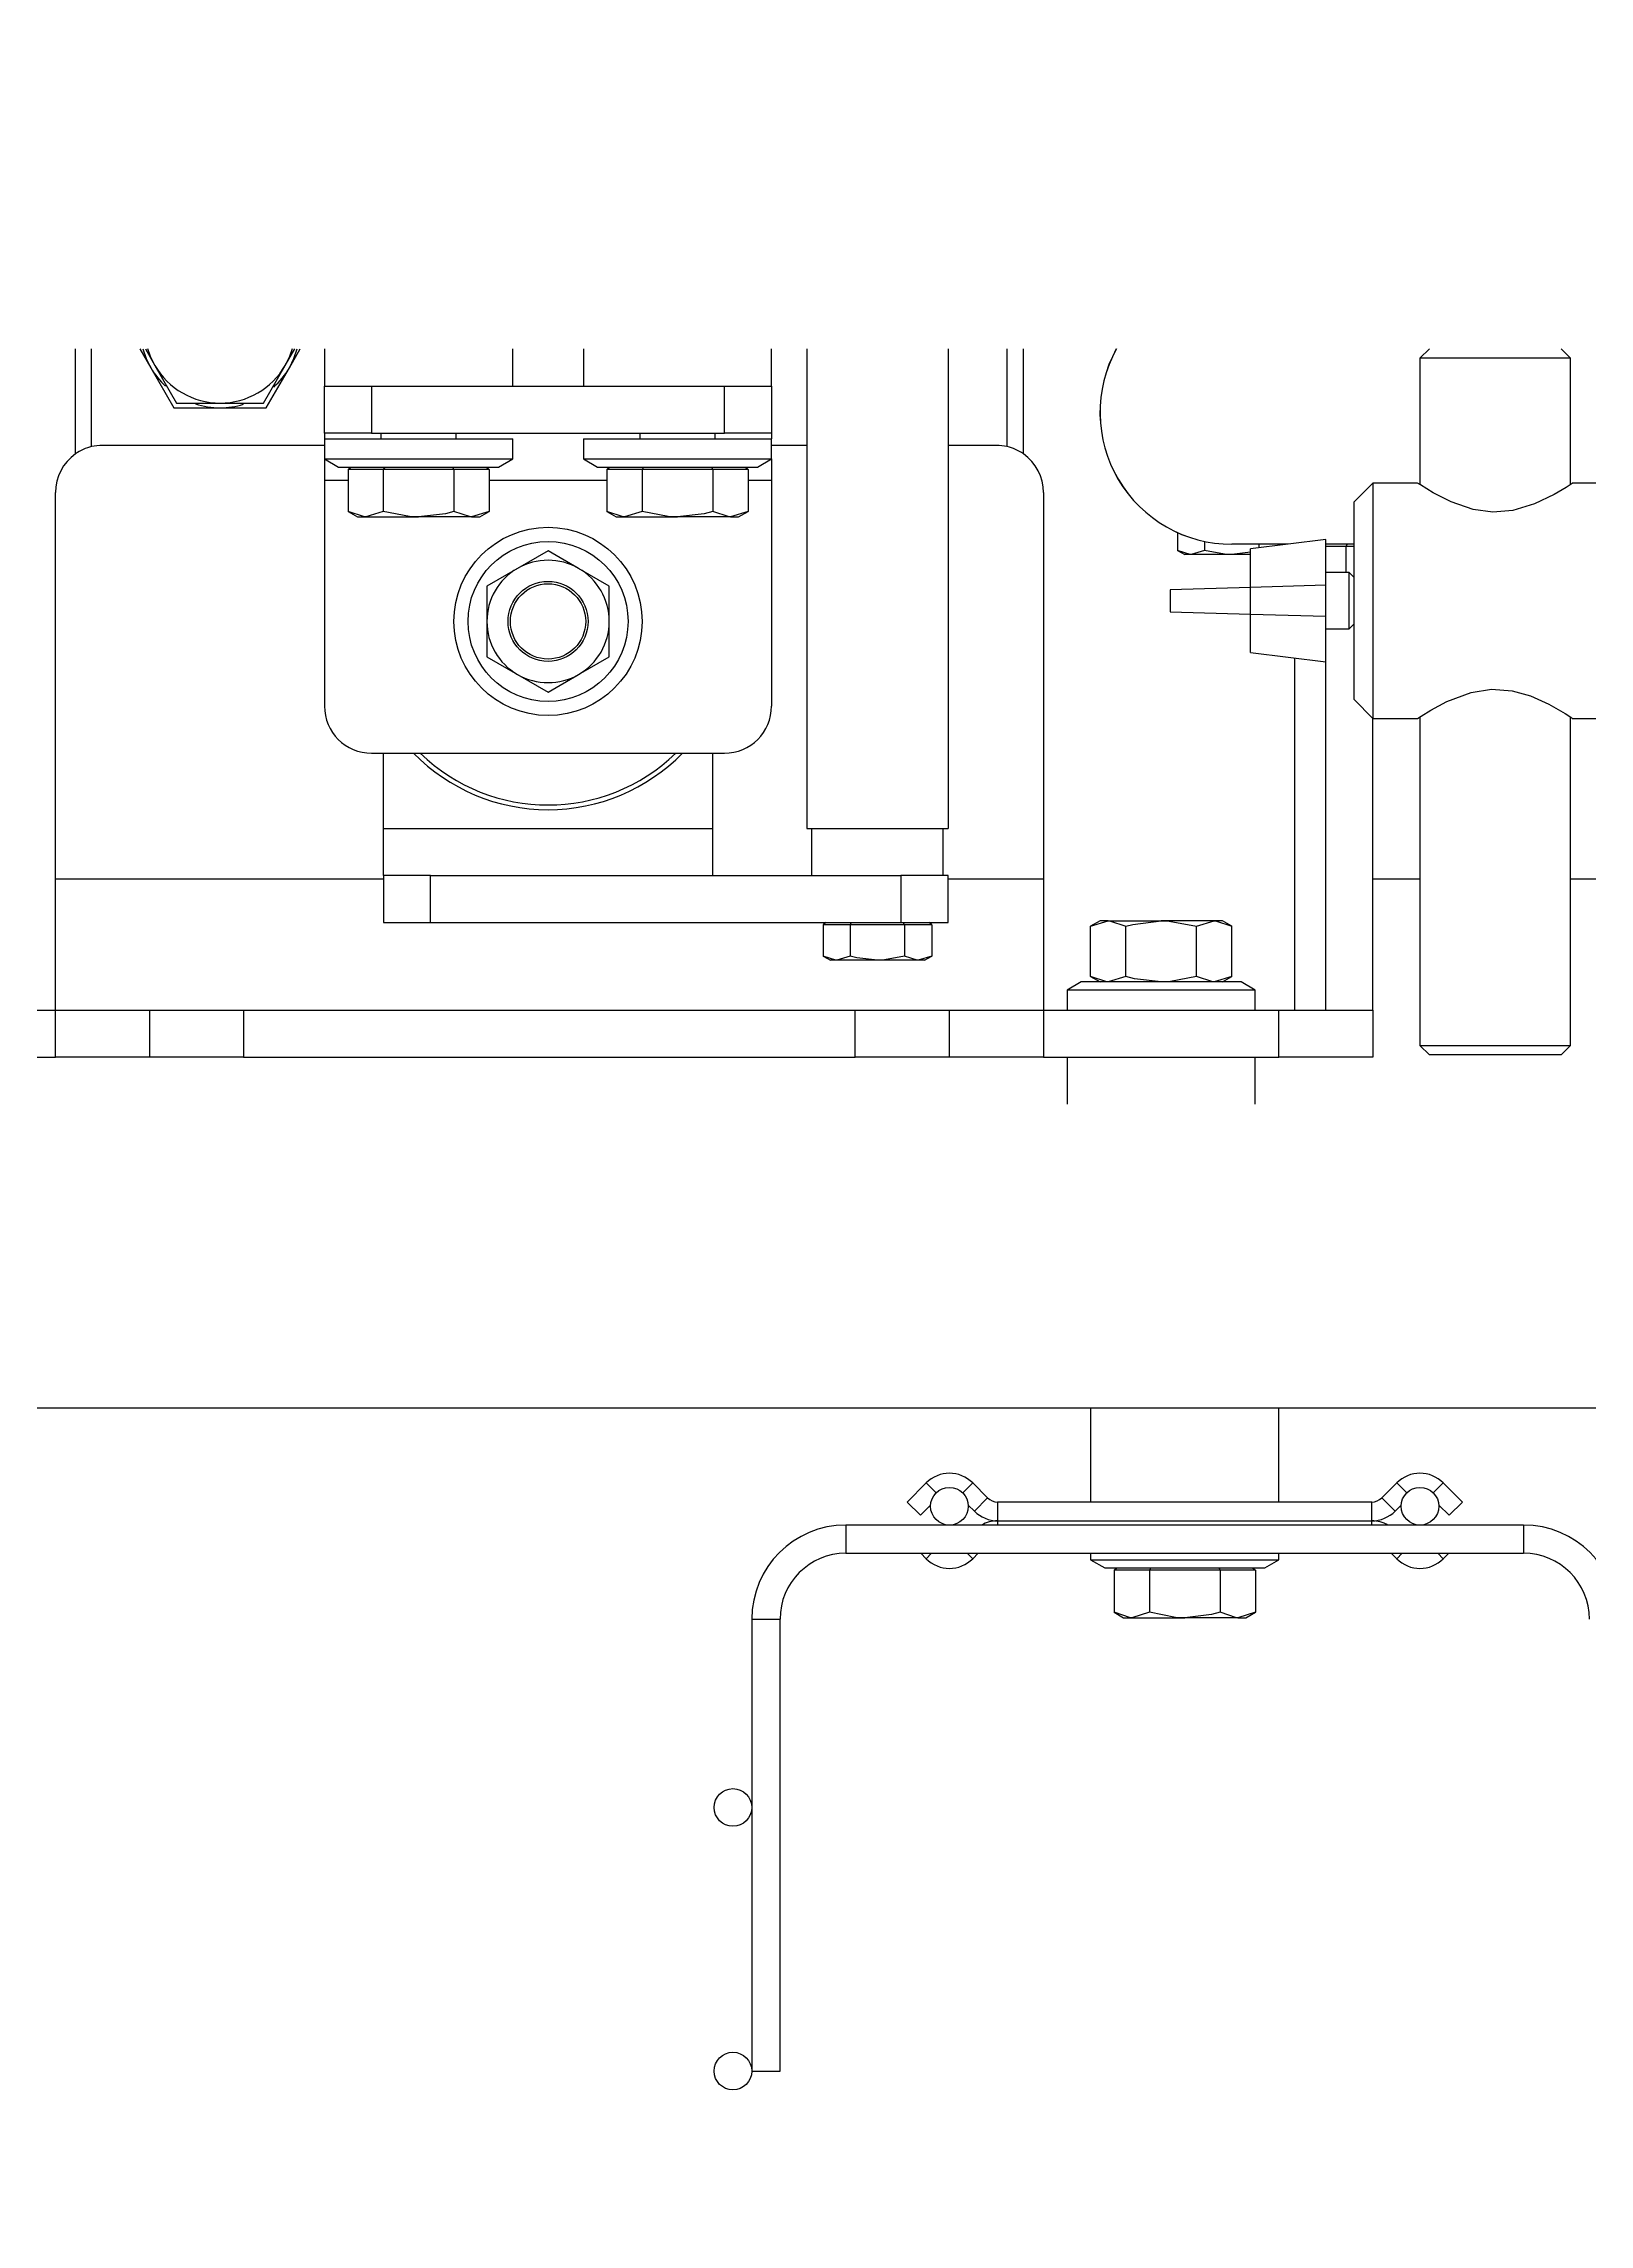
# Model space of a CAD drawing. Header units: inches. Extents: x -955375 to 106222, y -96450 to 64845.
# Drawn here: x 25643.9 to 25811.9, y 49715.9 to 49952.9 of the extents above; entities that cross this region are included whole.
import ezdxf

# ---------------------------------------------------------------- set-up
doc = ezdxf.new("R2010")
doc.units = ezdxf.units.IN
doc.header["$MEASUREMENT"] = 0
doc.linetypes.add('CONTINUA', pattern=[0])
doc.layers.add('ACHUTECH', color=24, linetype='Continuous', lineweight=18)
doc.layers.add('DIBUJO', color=2, linetype='Continuous')
doc.styles.get("Standard").update_dxf_attribs({"font": 'isocp2.shx'})
doc.dimstyles.new('SUPERPEQUEÑA', dxfattribs={"dimtxt": 0.1, "dimasz": 0.05, "dimexe": 0.1, "dimexo": 0.15, "dimgap": 0.05, "dimtad": 1, "dimzin": 0, "dimdsep": 46, "dimtxsty": 'Standard', "dimblk1": 'CRUZZ', "dimblk2": 'CRUZZ', "dimsah": 1, "dimcen": 0.03, "dimse1": 1, "dimse2": 1, "dimclrd": 109, "dimclre": 4, "dimclrt": 173, "dimadec": 0, "dimazin": 0, "dimtfac": 1, "dimtix": 1, "dimtmove": 1, "dimatfit": 3, "dimldrblk": 'CRUZZ', "dimfxl": 1, "dimtolj": 1, "dimtzin": 0, "dimlwd": -1, "dimarcsym": 0})

# ---------------------------------------------------------------- blocks, each defined once
blk = doc.blocks.new('CRUZ')
at = {"layer": 'DIBUJO', "color": 7, "lineweight": -3}
for p, q in [((-0.22, 0), (0.22, 0)), ((0, 0.22), (0, -0.22))]:
    blk.add_line(p, q, dxfattribs=at)
at = {"layer": 'DIBUJO', "color": 7, "lineweight": -3, "const_width": 0.05}
blk.add_lwpolyline([(-0.03, 0, 1), (0.03, 0, 1)], format="xyb", close=True, dxfattribs=at)
blk = doc.blocks.new('CRUZZ')
at = {"layer": 'DIBUJO', "color": 3, "xscale": 10, "yscale": 10, "zscale": 10}
blk.add_blockref('CRUZ', (0, 0), dxfattribs=at)
blk = doc.blocks.new('*D178')
at = {"layer": 'ACHUTECH', "color": 7, "ltscale": 500, "transparency": 16777216}
blk.add_line((6285.44, 60544.62), (93195.31, 60544.62), dxfattribs=at)
at = {"layer": 'Defpoints', "color": 0, "linetype": 'CONTINUA', "ltscale": 500, "transparency": 16777216}
for p in [(93195.36, 60544.62), (93195.36, 48341.76), (6285.39, 47809.89)]:
    blk.add_point(p, dxfattribs=at)
at = {"layer": 'ACHUTECH', "color": 7, "linetype": 'CONTINUA', "ltscale": 500, "transparency": 16777216, "xscale": 0.05, "yscale": 0.05, "zscale": 0.05, "rotation": 180}
blk.add_blockref('CRUZZ', (6285.39, 60544.62), dxfattribs=at)
at = {"layer": 'ACHUTECH', "color": 7, "linetype": 'CONTINUA', "ltscale": 500, "transparency": 16777216, "xscale": 0.05, "yscale": 0.05, "zscale": 0.05}
blk.add_blockref('CRUZZ', (93195.36, 60544.62), dxfattribs=at)
at = {"layer": 'ACHUTECH', "color": 7, "linetype": 'CONTINUA', "lineweight": 13, "ltscale": 500, "transparency": 16777216, "insert": (49740.37, 60544.71), "char_height": 0.15, "attachment_point": 5}
blk.add_mtext('\\A1;86909.97', dxfattribs=at)
blk = doc.blocks.new('*D185')
at = {"layer": 'ACHUTECH', "color": 7, "ltscale": 500, "transparency": 16777216}
blk.add_line((5118.65, 54499.15), (5118.65, 25409.93), dxfattribs=at)
at = {"layer": 'Defpoints', "color": 0, "linetype": 'CONTINUA', "ltscale": 500, "transparency": 16777216}
for p in [(26169.23, 54499.2), (5118.65, 25409.88), (6592.24, 25409.88)]:
    blk.add_point(p, dxfattribs=at)
at = {"layer": 'ACHUTECH', "color": 7, "linetype": 'CONTINUA', "ltscale": 500, "transparency": 16777216, "xscale": 0.05, "yscale": 0.05, "zscale": 0.05}
for p, rotation in [((5118.65, 54499.2), 90), ((5118.65, 25409.88), 270)]:
    blk.add_blockref('CRUZZ', p, dxfattribs=dict(at, rotation=rotation))
at = {"layer": 'ACHUTECH', "color": 7, "linetype": 'CONTINUA', "lineweight": 13, "ltscale": 500, "transparency": 16777216, "insert": (5118.56, 39954.54), "char_height": 0.15, "attachment_point": 5, "rotation": 90}
blk.add_mtext('\\A1;29089.32', dxfattribs=at)

msp = doc.modelspace()

# ---------------------------------------------------------------- linework, layer by layer
at = {"color": 7, "linetype": 'Continuous', "lineweight": 25}
for p, q in [((25647.33, 49908.316), (25647.33, 49919.716)), ((25649.079, 49909.096), (25649.079, 49919.716)), ((25654.326, 49919.716), (25655.508, 49917.671)), ((25654.917, 49919.716), (25655.95, 49917.926)), ((25670.123, 49917.926), (25671.157, 49919.716)), ((25670.566, 49917.671), (25671.747, 49919.716)), ((25674.39, 49919.716), (25674.39, 49915.676)), ((25694.847, 49915.676), (25694.847, 49919.716)), ((25702.518, 49919.716), (25702.518, 49915.676)), ((25722.975, 49915.676), (25722.975, 49919.716)), ((25726.81, 49919.716), (25726.81, 49867.603)), ((25742.153, 49919.716), (25742.153, 49867.603)), ((25748.592, 49909.096), (25748.592, 49919.716)), ((25750.341, 49908.316), (25750.341, 49919.716)), ((25794.471, 49919.716), (25793.448, 49918.694)), ((25809.813, 49918.694), (25808.79, 49919.716)), ((25655.508, 49917.671), (25658.017, 49913.324)), ((25655.95, 49917.926), (25658.313, 49913.835)), ((25667.761, 49913.835), (25670.123, 49917.926)), ((25668.056, 49913.324), (25670.566, 49917.671)), ((25793.448, 49918.694), (25793.448, 49904.974)), ((25809.813, 49918.694), (25793.448, 49918.694)), ((25809.813, 49904.976), (25809.813, 49918.694)), ((25674.39, 49910.562), (25674.39, 49915.676)), ((25674.39, 49915.676), (25679.504, 49915.676)), ((25679.504, 49915.676), (25679.504, 49910.562)), ((25679.504, 49915.676), (25717.861, 49915.676)), ((25717.861, 49910.562), (25717.861, 49915.676)), ((25717.861, 49915.676), (25722.975, 49915.676)), ((25722.975, 49915.676), (25722.975, 49910.562)), ((25658.017, 49913.324), (25663.037, 49913.324)), ((25658.313, 49913.835), (25663.037, 49913.835)), ((25663.037, 49913.835), (25667.761, 49913.835)), ((25663.037, 49913.324), (25668.056, 49913.324)), ((25679.504, 49910.562), (25674.39, 49910.562)), ((25674.39, 49910.562), (25674.39, 49909.948)), ((25674.39, 49909.948), (25674.39, 49907.766)), ((25674.39, 49909.948), (25694.847, 49909.948)), ((25679.504, 49910.562), (25717.861, 49910.562)), ((25680.527, 49910.562), (25680.527, 49909.948)), ((25688.71, 49909.948), (25688.71, 49910.562)), ((25694.847, 49907.766), (25694.847, 49909.948)), ((25702.518, 49909.948), (25702.518, 49907.766)), ((25702.518, 49909.948), (25722.975, 49909.948)), ((25708.655, 49910.562), (25708.655, 49909.948)), ((25716.838, 49909.948), (25716.838, 49910.562)), ((25722.975, 49910.562), (25717.861, 49910.562)), ((25722.975, 49910.562), (25722.975, 49909.948)), ((25722.975, 49907.766), (25722.975, 49909.948)), ((25674.39, 49909.232), (25650.251, 49909.232)), ((25674.39, 49907.766), (25675.924, 49906.88)), ((25674.39, 49907.766), (25674.39, 49905.448)), ((25674.39, 49907.766), (25694.847, 49907.766)), ((25693.313, 49906.88), (25694.847, 49907.766)), ((25702.518, 49907.766), (25704.052, 49906.88)), ((25702.518, 49907.766), (25722.975, 49907.766)), ((25721.44, 49906.88), (25722.975, 49907.766)), ((25726.81, 49909.232), (25722.975, 49909.232)), ((25722.975, 49907.766), (25722.975, 49905.448)), ((25747.42, 49909.232), (25742.153, 49909.232)), ((25674.39, 49905.448), (25674.39, 49880.9)), ((25674.39, 49905.448), (25676.942, 49905.448)), ((25675.924, 49906.88), (25693.313, 49906.88)), ((25676.942, 49906.624), (25677.237, 49906.88)), ((25680.78, 49906.624), (25676.942, 49906.624)), ((25676.942, 49906.624), (25676.942, 49902.053)), ((25680.928, 49906.88), (25680.78, 49906.624)), ((25680.78, 49906.624), (25680.78, 49902.053)), ((25688.457, 49906.624), (25680.78, 49906.624)), ((25688.309, 49906.88), (25688.457, 49906.624)), ((25688.457, 49906.624), (25688.457, 49902.053)), ((25692.295, 49906.624), (25688.457, 49906.624)), ((25692, 49906.88), (25692.295, 49906.624)), ((25692.295, 49906.624), (25692.295, 49902.053)), ((25692.295, 49905.448), (25705.069, 49905.448)), ((25704.052, 49906.88), (25721.44, 49906.88)), ((25705.069, 49906.624), (25705.365, 49906.88)), ((25708.908, 49906.624), (25705.069, 49906.624)), ((25705.069, 49906.624), (25705.069, 49902.053)), ((25709.056, 49906.88), (25708.908, 49906.624)), ((25708.908, 49906.624), (25708.908, 49902.053)), ((25716.585, 49906.624), (25708.908, 49906.624)), ((25716.437, 49906.88), (25716.585, 49906.624)), ((25716.585, 49906.624), (25716.585, 49902.053)), ((25720.423, 49906.624), (25716.585, 49906.624)), ((25720.128, 49906.88), (25720.423, 49906.624)), ((25720.423, 49906.624), (25720.423, 49902.053)), ((25720.423, 49905.448), (25722.975, 49905.448)), ((25722.975, 49905.448), (25722.975, 49880.9)), ((25788.334, 49905.141), (25786.288, 49903.095)), ((25793.192, 49905.141), (25788.334, 49905.141)), ((25788.334, 49905.141), (25788.334, 49879.57)), ((25829.247, 49905.141), (25809.973, 49905.141)), ((25645.137, 49847.862), (25645.137, 49904.118)), ((25752.535, 49904.118), (25752.535, 49847.862)), ((25786.288, 49881.616), (25786.288, 49903.095)), ((25676.942, 49902.053), (25677.97, 49901.459)), ((25677.97, 49901.459), (25678.861, 49901.459)), ((25680.78, 49902.053), (25678.861, 49901.459)), ((25678.861, 49901.459), (25684.619, 49901.459)), ((25690.376, 49901.459), (25684.619, 49901.459)), ((25692.295, 49902.053), (25690.376, 49901.459)), ((25690.376, 49901.459), (25691.267, 49901.459)), ((25691.267, 49901.459), (25692.295, 49902.053)), ((25705.069, 49902.053), (25706.098, 49901.459)), ((25706.098, 49901.459), (25706.989, 49901.459)), ((25708.908, 49902.053), (25706.989, 49901.459)), ((25706.989, 49901.459), (25712.746, 49901.459)), ((25718.504, 49901.459), (25712.746, 49901.459)), ((25720.423, 49902.053), (25718.504, 49901.459)), ((25718.504, 49901.459), (25719.395, 49901.459)), ((25719.395, 49901.459), (25720.423, 49902.053)), ((25767.084, 49899.766), (25767.084, 49897.824)), ((25770.037, 49898.8), (25770.037, 49897.824)), ((25772.988, 49898.493), (25772.993, 49898.493)), ((25779.128, 49898.493), (25772.993, 49898.493)), ((25783.219, 49899.004), (25775.037, 49897.981)), ((25775.037, 49893.803), (25775.037, 49897.981)), ((25775.942, 49898.493), (25775.942, 49898.094)), ((25778.895, 49898.493), (25778.895, 49898.463)), ((25783.219, 49885.707), (25783.219, 49899.004)), ((25786.288, 49898.493), (25783.219, 49898.493)), ((25785.38, 49898.237), (25783.219, 49898.237)), ((25785.527, 49898.493), (25785.38, 49898.237)), ((25785.38, 49898.237), (25785.38, 49895.424)), ((25786.288, 49898.237), (25785.38, 49898.237)), ((25695.358, 49895.863), (25692.034, 49893.944)), ((25698.682, 49897.782), (25695.358, 49895.863)), ((25702.007, 49895.863), (25698.682, 49897.782)), ((25705.331, 49893.944), (25702.007, 49895.863)), ((25767.084, 49897.824), (25767.876, 49897.367)), ((25768.561, 49897.367), (25767.876, 49897.367)), ((25770.037, 49897.824), (25768.561, 49897.367)), ((25772.99, 49897.367), (25768.561, 49897.367)), ((25775.037, 49897.615), (25772.99, 49897.367)), ((25775.037, 49897.367), (25772.99, 49897.367)), ((25692.034, 49893.944), (25692.034, 49890.105)), ((25705.331, 49890.105), (25705.331, 49893.944)), ((25775.027, 49893.803), (25766.296, 49893.546)), ((25766.296, 49893.546), (25766.296, 49891.165)), ((25783.209, 49894.043), (25775.027, 49893.803)), ((25775.027, 49890.909), (25775.027, 49893.803)), ((25783.209, 49890.668), (25783.209, 49894.043)), ((25785.734, 49895.424), (25783.219, 49895.424)), ((25786.288, 49894.871), (25785.734, 49895.424)), ((25785.734, 49889.287), (25785.734, 49895.424)), ((25766.296, 49891.165), (25775.027, 49890.909)), ((25775.027, 49890.909), (25783.209, 49890.668)), ((25775.037, 49886.73), (25775.037, 49890.908)), ((25692.034, 49890.105), (25692.034, 49886.267)), ((25705.331, 49886.267), (25705.331, 49890.105)), ((25783.219, 49889.287), (25785.734, 49889.287)), ((25785.734, 49889.287), (25786.288, 49889.841)), ((25692.034, 49886.267), (25695.358, 49884.348)), ((25702.007, 49884.348), (25705.331, 49886.267)), ((25775.037, 49886.73), (25783.219, 49885.707)), ((25779.854, 49847.862), (25779.854, 49886.128)), ((25695.358, 49884.348), (25698.682, 49882.428)), ((25698.682, 49882.428), (25702.007, 49884.348)), ((25783.219, 49847.862), (25783.219, 49885.707)), ((25786.288, 49881.616), (25788.334, 49879.57)), ((25788.334, 49879.57), (25793.192, 49879.57)), ((25788.334, 49847.862), (25788.334, 49879.57)), ((25793.448, 49879.737), (25793.448, 49844.027)), ((25809.813, 49844.027), (25809.813, 49879.736)), ((25809.973, 49879.57), (25829.247, 49879.57)), ((25679.504, 49875.786), (25717.861, 49875.786)), ((25680.783, 49867.603), (25680.783, 49875.786)), ((25716.582, 49867.603), (25716.582, 49875.786)), ((25680.783, 49862.489), (25680.783, 49867.603)), ((25680.783, 49867.603), (25716.582, 49867.603)), ((25716.582, 49862.489), (25716.582, 49867.603)), ((25726.81, 49867.603), (25742.153, 49867.603)), ((25727.322, 49867.603), (25727.322, 49862.489)), ((25741.641, 49862.489), (25741.641, 49867.603)), ((25680.783, 49862.489), (25680.783, 49857.375)), ((25685.897, 49862.489), (25680.783, 49862.489)), ((25685.897, 49857.375), (25685.897, 49862.489)), ((25685.897, 49862.489), (25737.039, 49862.489)), ((25737.039, 49862.489), (25737.039, 49857.375)), ((25742.153, 49862.489), (25737.039, 49862.489)), ((25742.153, 49857.375), (25742.153, 49862.489)), ((25680.783, 49862.109), (25645.137, 49862.109)), ((25752.535, 49862.109), (25742.153, 49862.109)), ((25793.448, 49862.109), (25788.334, 49862.109)), ((25865.046, 49862.109), (25809.813, 49862.109)), ((25758.672, 49857.579), (25757.643, 49856.986)), ((25757.643, 49856.986), (25759.562, 49857.579)), ((25759.562, 49857.579), (25758.672, 49857.579)), ((25759.562, 49857.579), (25765.32, 49857.579)), ((25771.078, 49857.579), (25765.32, 49857.579)), ((25769.158, 49856.986), (25771.078, 49857.579)), ((25771.968, 49857.579), (25771.078, 49857.579)), ((25772.997, 49856.986), (25771.968, 49857.579)), ((25680.783, 49857.375), (25685.897, 49857.375)), ((25685.897, 49857.375), (25737.039, 49857.375)), ((25728.872, 49857.375), (25728.576, 49857.119)), ((25731.529, 49857.119), (25728.576, 49857.119)), ((25728.576, 49857.119), (25728.576, 49853.74)), ((25731.529, 49857.119), (25731.677, 49857.375)), ((25731.529, 49857.119), (25731.529, 49853.74)), ((25737.434, 49857.119), (25731.529, 49857.119)), ((25737.039, 49857.375), (25742.153, 49857.375)), ((25737.434, 49857.119), (25737.287, 49857.375)), ((25737.434, 49857.119), (25737.434, 49853.74)), ((25740.387, 49857.119), (25737.434, 49857.119)), ((25740.387, 49857.119), (25740.092, 49857.375)), ((25740.387, 49857.119), (25740.387, 49853.74)), ((25757.643, 49851.525), (25757.643, 49856.986)), ((25761.481, 49851.525), (25761.481, 49856.986)), ((25769.158, 49851.525), (25769.158, 49856.986)), ((25772.997, 49851.525), (25772.997, 49856.986)), ((25728.576, 49853.74), (25729.367, 49853.283)), ((25730.053, 49853.283), (25729.367, 49853.283)), ((25731.529, 49853.74), (25730.053, 49853.283)), ((25734.482, 49853.283), (25730.053, 49853.283)), ((25738.911, 49853.283), (25734.482, 49853.283)), ((25740.387, 49853.74), (25738.911, 49853.283)), ((25739.596, 49853.283), (25738.911, 49853.283)), ((25739.596, 49853.283), (25740.387, 49853.74)), ((25756.626, 49850.931), (25755.092, 49850.045)), ((25774.014, 49850.931), (25756.626, 49850.931)), ((25757.643, 49851.525), (25758.672, 49850.931)), ((25761.481, 49851.525), (25759.562, 49850.931)), ((25772.997, 49851.525), (25771.078, 49850.931)), ((25771.968, 49850.931), (25772.997, 49851.525)), ((25775.548, 49850.045), (25774.014, 49850.931)), ((25755.092, 49850.045), (25755.092, 49847.862)), ((25775.548, 49850.045), (25755.092, 49850.045)), ((25775.548, 49847.862), (25775.548, 49850.045)), ((25619.566, 49847.862), (25645.137, 49847.862)), ((25645.137, 49842.748), (25645.137, 49847.862)), ((25645.137, 49847.862), (25655.366, 49847.862)), ((25655.366, 49847.862), (25655.366, 49842.748)), ((25655.366, 49847.862), (25665.594, 49847.862)), ((25665.594, 49847.862), (25665.594, 49842.748)), ((25665.594, 49847.862), (25732.078, 49847.862)), ((25732.078, 49842.748), (25732.078, 49847.862)), ((25732.078, 49847.862), (25742.306, 49847.862)), ((25742.306, 49842.748), (25742.306, 49847.862)), ((25742.306, 49847.862), (25752.535, 49847.862)), ((25752.535, 49847.862), (25752.535, 49842.748)), ((25752.535, 49847.862), (25778.105, 49847.862)), ((25778.105, 49842.748), (25778.105, 49847.862)), ((25778.105, 49847.862), (25788.334, 49847.862)), ((25788.334, 49847.862), (25788.334, 49842.748)), ((25793.448, 49844.027), (25794.471, 49843.004)), ((25793.448, 49844.027), (25809.813, 49844.027)), ((25808.79, 49843.004), (25809.813, 49844.027)), ((25619.566, 49842.748), (25645.137, 49842.748)), ((25655.366, 49842.748), (25645.137, 49842.748)), ((25665.594, 49842.748), (25655.366, 49842.748)), ((25665.594, 49842.748), (25732.078, 49842.748)), ((25742.306, 49842.748), (25732.078, 49842.748)), ((25752.535, 49842.748), (25742.306, 49842.748)), ((25752.535, 49842.748), (25778.105, 49842.748)), ((25755.092, 49842.748), (25755.092, 49837.634)), ((25775.548, 49837.634), (25775.548, 49842.748)), ((25788.334, 49842.748), (25778.105, 49842.748)), ((25808.79, 49843.004), (25794.471, 49843.004)), ((24645.32, 49804.648), (25855.84, 49804.648)), ((25757.649, 49804.648), (25757.649, 49794.42)), ((25778.105, 49794.42), (25778.105, 49804.648)), ((25739.775, 49796.491), (25737.703, 49794.42)), ((25740.86, 49795.406), (25739.775, 49796.491)), ((25744.838, 49796.491), (25743.753, 49795.406)), ((25746.46, 49794.869), (25744.838, 49796.491)), ((25790.916, 49796.491), (25789.294, 49794.869)), ((25792.001, 49795.406), (25790.916, 49796.491)), ((25795.979, 49796.491), (25794.894, 49795.406)), ((25798.051, 49794.42), (25795.979, 49796.491)), ((25737.703, 49794.42), (25739.15, 49792.973)), ((25740.265, 49794.088), (25739.15, 49792.973)), ((25745.013, 49793.422), (25744.348, 49794.088)), ((25745.013, 49793.422), (25746.46, 49794.869)), ((25747.544, 49794.42), (25747.544, 49792.374)), ((25788.21, 49794.42), (25747.544, 49794.42)), ((25788.21, 49792.374), (25788.21, 49794.42)), ((25789.294, 49794.869), (25790.741, 49793.422)), ((25791.406, 49794.088), (25790.741, 49793.422)), ((25796.604, 49792.973), (25795.489, 49794.088)), ((25796.604, 49792.973), (25798.051, 49794.42)), ((25804.699, 49791.914), (25731.055, 49791.914)), ((25731.055, 49791.914), (25731.055, 49790.38)), ((25747.544, 49792.374), (25788.21, 49792.374)), ((25747.544, 49792.374), (25747.544, 49791.914)), ((25788.21, 49791.914), (25788.21, 49792.374)), ((25804.699, 49791.914), (25804.699, 49790.38)), ((25731.055, 49790.38), (25731.055, 49788.845)), ((25731.055, 49788.845), (25804.699, 49788.845)), ((25739.186, 49788.845), (25739.775, 49788.257)), ((25739.775, 49788.257), (25740.363, 49788.845)), ((25744.249, 49788.845), (25744.838, 49788.257)), ((25744.838, 49788.257), (25745.426, 49788.845)), ((25757.649, 49788.845), (25757.649, 49788.146)), ((25778.105, 49788.146), (25778.105, 49788.845)), ((25790.328, 49788.845), (25790.916, 49788.257)), ((25790.916, 49788.257), (25791.505, 49788.845)), ((25795.391, 49788.845), (25795.979, 49788.257)), ((25795.979, 49788.257), (25796.568, 49788.845)), ((25804.699, 49790.38), (25804.699, 49788.845)), ((25757.649, 49788.146), (25759.183, 49787.26)), ((25757.649, 49788.146), (25762.283, 49788.146)), ((25759.183, 49787.26), (25763.122, 49787.26)), ((25760.2, 49787.004), (25760.495, 49787.26)), ((25764.039, 49787.004), (25760.2, 49787.004)), ((25760.2, 49787.004), (25760.2, 49782.433)), ((25762.283, 49788.146), (25778.105, 49788.146)), ((25763.122, 49787.26), (25776.571, 49787.26)), ((25764.186, 49787.26), (25764.039, 49787.004)), ((25771.715, 49787.004), (25764.039, 49787.004)), ((25764.039, 49787.004), (25764.039, 49782.433)), ((25771.568, 49787.26), (25771.715, 49787.004)), ((25775.554, 49787.004), (25771.715, 49787.004)), ((25771.715, 49787.004), (25771.715, 49782.433)), ((25775.259, 49787.26), (25775.554, 49787.004)), ((25775.554, 49787.004), (25775.554, 49782.433)), ((25776.571, 49787.26), (25778.105, 49788.146)), ((25760.2, 49782.433), (25761.229, 49781.839)), ((25761.229, 49781.839), (25762.119, 49781.839)), ((25764.039, 49782.433), (25762.119, 49781.839)), ((25762.119, 49781.839), (25767.877, 49781.839)), ((25773.635, 49781.839), (25767.877, 49781.839)), ((25775.554, 49782.433), (25773.635, 49781.839)), ((25773.635, 49781.839), (25774.525, 49781.839)), ((25774.525, 49781.839), (25775.554, 49782.433)), ((25720.827, 49781.686), (25720.827, 49732.59)), ((25720.827, 49781.686), (25722.361, 49781.686)), ((25722.361, 49781.686), (25723.895, 49781.686)), ((25723.895, 49732.59), (25723.895, 49781.686)), ((25720.827, 49732.59), (25722.361, 49732.59)), ((25722.361, 49732.59), (25723.895, 49732.59))]:
    msp.add_line(p, q, dxfattribs=at)
at = {"color": 7, "linetype": 'Continuous', "lineweight": 25, "flags": 128}
for points in [[(25654.653, 49919.716), (25655.005, 49918.691), (25655.508, 49917.671)], [(25655.95, 49917.926), (25655.477, 49918.886), (25655.184, 49919.716)], [(25670.889, 49919.716), (25670.597, 49918.886), (25670.123, 49917.926)], [(25670.566, 49917.671), (25671.069, 49918.691), (25671.421, 49919.716)], [(25809.973, 49905.078), (25809.978, 49905.081), (25809.319, 49904.659), (25808.02, 49903.892), (25805.909, 49902.871), (25803.553, 49902.151), (25801.38, 49901.964), (25799.235, 49902.255), (25796.822, 49903.097), (25794.89, 49904.09), (25793.513, 49904.932), (25793.192, 49905.141)], [(25678.861, 49901.459), (25678.724, 49901.462), (25676.942, 49902.053)], [(25684.619, 49901.459), (25683.613, 49901.502), (25680.78, 49902.053)], [(25688.457, 49902.053), (25687.535, 49901.812), (25684.619, 49901.459)], [(25690.376, 49901.459), (25690.24, 49901.462), (25688.457, 49902.053)], [(25706.989, 49901.459), (25706.852, 49901.462), (25705.069, 49902.053)], [(25712.746, 49901.459), (25711.741, 49901.502), (25708.908, 49902.053)], [(25716.585, 49902.053), (25715.663, 49901.812), (25712.746, 49901.459)], [(25718.504, 49901.459), (25718.368, 49901.462), (25716.585, 49902.053)], [(25768.561, 49897.367), (25768.456, 49897.37), (25767.084, 49897.824)], [(25772.99, 49897.367), (25772.211, 49897.402), (25770.037, 49897.824)], [(25793.192, 49879.57), (25793.57, 49879.816), (25794.622, 49880.466), (25796.369, 49881.404), (25799.01, 49882.399), (25801.207, 49882.741), (25803.461, 49882.578), (25805.446, 49882.02), (25807.456, 49881.122), (25809.221, 49880.113), (25809.966, 49879.638), (25809.973, 49879.634)], [(25759.562, 49857.579), (25759.699, 49857.576), (25761.481, 49856.986)], [(25761.481, 49856.986), (25762.243, 49857.188), (25765.32, 49857.579)], [(25765.32, 49857.579), (25766.196, 49857.546), (25769.158, 49856.986)], [(25771.078, 49857.579), (25771.214, 49857.576), (25772.997, 49856.986)], [(25730.053, 49853.283), (25729.948, 49853.286), (25728.576, 49853.74)], [(25734.482, 49853.283), (25732.244, 49853.554), (25731.529, 49853.74)], [(25737.434, 49853.74), (25735.26, 49853.317), (25734.482, 49853.283)], [(25738.911, 49853.283), (25738.806, 49853.286), (25737.434, 49853.74)], [(25759.562, 49850.931), (25759.426, 49850.934), (25757.643, 49851.525)], [(25765.32, 49850.931), (25762.404, 49851.284), (25761.481, 49851.525)], [(25769.158, 49851.525), (25766.326, 49850.975), (25765.32, 49850.931)], [(25771.078, 49850.931), (25770.941, 49850.934), (25769.158, 49851.525)], [(25762.119, 49781.839), (25761.983, 49781.842), (25760.2, 49782.433)], [(25767.877, 49781.839), (25766.871, 49781.882), (25764.039, 49782.433)], [(25771.715, 49782.433), (25770.793, 49782.192), (25767.877, 49781.839)], [(25773.635, 49781.839), (25773.498, 49781.842), (25771.715, 49782.433)]]:
    msp.add_lwpolyline(points, dxfattribs=at)
at = {"color": 7, "linetype": 'Continuous', "lineweight": 25}
for centre, radius in [((25698.682, 49890.105), 10.228), ((25698.682, 49890.105), 8.694), ((25698.682, 49890.105), 4.347), ((25698.682, 49890.105), 4.091), ((25742.306, 49793.96), 2.046), ((25793.448, 49793.96), 2.046), ((25718.781, 49761.229), 2.046), ((25718.781, 49732.59), 2.046)]:
    msp.add_circle(centre, radius, dxfattribs=at)
for centre, radius, start, end in [((25772.988, 49912.812), 14.32, 151.17435, 270), ((25772.993, 49912.812), 14.32, 151.17435, 270), ((25663.037, 49922.018), 8.694, 210, 227.05042), ((25663.037, 49922.018), 8.183, 210, 270), ((25663.037, 49922.018), 8.183, 270, 330), ((25663.037, 49922.018), 8.694, 312.0702, 330), ((25663.037, 49922.018), 8.694, 252.0702, 270), ((25663.037, 49922.018), 8.694, 270, 287.05042), ((25650.251, 49904.118), 5.114, 124.83235, 180), ((25650.252, 49904.116), 5.116, 103.25178, 124.82802), ((25650.251, 49904.118), 5.114, 90, 103.24745), ((25747.42, 49904.118), 5.114, 76.75255, 90), ((25747.42, 49904.118), 5.114, 55.16714, 76.75306), ((25747.42, 49904.118), 5.114, 0, 55.16765), ((25698.682, 49890.105), 6.648, 120, 180), ((25698.682, 49890.105), 6.648, 60, 120), ((25698.682, 49890.105), 6.648, 0, 60), ((25698.682, 49890.105), 6.648, 180, 240), ((25698.682, 49890.105), 6.648, 300, 0), ((25698.682, 49890.105), 6.648, 240, 300), ((25679.504, 49880.9), 5.114, 180, 270), ((25717.861, 49880.9), 5.114, 270, 0), ((25698.682, 49890.105), 20.457, 224.427, 315.573), ((25698.682, 49890.105), 19.945, 225.88538, 314.11462), ((25742.306, 49793.96), 3.58, 45, 135), ((25793.448, 49793.96), 3.58, 45, 135), ((25747.544, 49795.954), 1.534, 225, 270), ((25788.21, 49795.954), 1.534, 270, 315), ((25731.055, 49781.686), 10.228, 90, 180), ((25747.544, 49795.954), 3.58, 225, 270), ((25747.544, 49788.794), 3.58, 90, 119.3665), ((25788.21, 49795.954), 3.58, 270, 315), ((25788.21, 49788.794), 3.58, 60.6335, 90), ((25804.699, 49781.686), 10.228, 0, 90), ((25731.055, 49781.686), 7.16, 90, 180), ((25804.699, 49781.686), 7.16, 0, 90), ((25742.306, 49790.788), 3.58, 225, 315), ((25793.448, 49790.788), 3.58, 225, 315)]:
    msp.add_arc(centre, radius, start, end, dxfattribs=at)

# ---------------------------------------------------------------- dimensions: what is measured, and where the dimension line sits
at = {"layer": 'ACHUTECH', "color": 7, "linetype": 'CONTINUA', "lineweight": 13, "ltscale": 500}
dim = msp.add_linear_dim(base=(93195.359, 60544.619), p1=(6285.39, 47809.886), p2=(93195.359, 48341.759), dimstyle='SUPERPEQUEÑA', override={"dimtxt": 0.15, "dimgap": 0.02, "dimclrd": 7, "dimclrt": 7, "dimfxl": 0.2}, dxfattribs=at)
dim.commit()
dim.dimension.update_dxf_attribs({"geometry": '*D178', "text_midpoint": (49740.375, 60544.714)})
dim = msp.add_linear_dim(base=(5118.653, 25409.883), p1=(26169.229, 54499.203), p2=(6592.24, 25409.883), angle=90, dimstyle='SUPERPEQUEÑA', override={"dimtxt": 0.15, "dimgap": 0.02, "dimclrd": 7, "dimclrt": 7, "dimfxl": 0.2}, dxfattribs=at)
dim.commit()
dim.dimension.update_dxf_attribs({"geometry": '*D185', "text_midpoint": (5118.558, 39954.543)})

doc.saveas('drawing.dxf')
